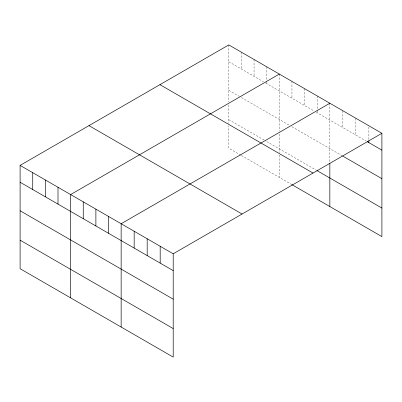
<?xml version="1.0" encoding="UTF-8"?>
<svg xmlns="http://www.w3.org/2000/svg" width="402" height="402" viewBox="0 0 402 402"><rect width="100%" height="100%" fill="white"/><g stroke="black" fill="none" stroke-linecap="round" stroke-linejoin="round"><path stroke-width="0.3" stroke-dasharray="2.01 1.51" d="M228.798 44.908L228.798 101.912M228.798 61.742L263.531 81.797M265.637 83.013L314.057 110.967M316.163 112.183L366.177 141.057M228.798 90.274L239.321 96.354M241.426 97.57L289.319 125.218M291.952 126.741L342.861 156.132M228.798 119.675L265.637 140.946M266.692 141.554L317.213 170.724M240.904 155.197L228.798 148.212L228.798 125.876M241.426 155.504L291.952 184.674M368.885 127.032L368.885 139.504M355.87 118.273L355.87 135.107M342.861 110.761L342.861 127.595M329.846 103.249L329.846 162.091M317.213 95.952L317.213 109.671M317.213 110.294L317.213 112.791M304.585 88.661L304.585 105.495M291.952 81.37L291.952 98.204M279.32 74.079L279.32 131.082M279.32 134.147L279.32 152.569M279.32 155.046L279.32 177.377M266.692 66.782L266.692 80.5M266.692 81.124L266.692 83.621M254.059 59.491L254.059 76.325M241.426 52.2L241.426 69.033M228.798 104.977L228.798 123.399"/><path stroke-width="0.6" d="M381.9 133.298L173.202 253.788L173.202 357.092L20.1 268.702L20.1 165.398L228.798 44.908L381.9 133.298L381.9 236.602L291.952 184.674M279.32 74.079L70.626 194.568L70.626 297.872M329.846 103.249L121.148 223.738L121.148 327.037M367.257 141.685L381.9 150.137M342.861 156.132L381.9 178.669M317.213 170.724L381.9 208.07M159.926 84.666L313.032 173.061M88.968 125.635L242.074 214.03M20.1 165.398L173.202 253.788M20.1 182.232L173.202 270.626M20.1 210.769L173.202 299.158M20.1 240.165L173.202 328.56M368.885 140.75L368.885 142.62M329.846 163.318L329.846 206.548M160.187 246.275L160.187 263.114M147.177 238.763L147.177 255.597M134.162 231.25L134.162 248.084M108.515 216.442L108.515 233.281M95.887 209.151L95.887 225.989M83.254 201.859L83.254 218.693M57.994 187.277L57.994 204.11M45.361 179.98L45.361 196.819M32.733 172.689L32.733 189.523"/></g></svg>
